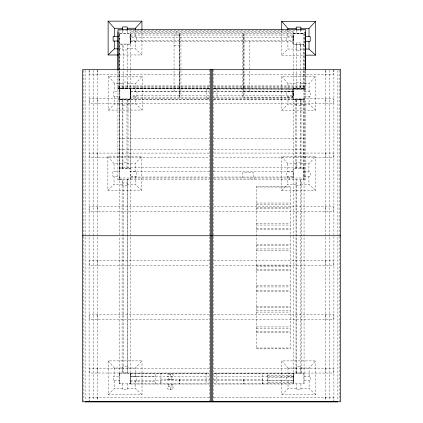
<?xml version="1.0" encoding="UTF-8"?>
<svg xmlns="http://www.w3.org/2000/svg" width="423" height="423" viewBox="0 0 423 423"><rect width="100%" height="100%" fill="white"/><g stroke="black" fill="none" stroke-linecap="round" stroke-linejoin="round"><path stroke-width="0.32" stroke-dasharray="2.12 1.59" d="M117.89 180.209L117.969 70.715M117.885 179.532L119.429 179.532L119.54 31.942M119.587 88.64L119.587 33.327L130.353 33.327L130.353 44.119L119.587 44.119L119.587 33.295M122.11 373.028L122.115 179.532M122.628 168.735L122.628 99.384M127.492 373.028L127.492 179.532M128.01 168.735L128.01 99.384M130.184 373.139L130.184 384.015L209.686 384.015M130.252 44.071L130.252 33.449L292.943 33.449L292.943 44.214L303.968 44.251L303.968 33.486L293.202 33.491L293.202 44.315L303.968 44.315M130.353 33.327L130.353 99.394L209.512 99.394M155.548 384.015L155.548 373.139M160.93 373.25L160.93 384.015L160.93 379.399L209.686 379.399M174.054 91.733L174.054 34.993L179.437 34.993M179.384 88.603L179.426 33.449L179.389 97.116M179.426 97.116L179.426 33.449M180.949 33.449L180.965 97.116M242.405 97.116L242.405 33.449M242.797 177.993L242.797 172.61L253.557 172.616L253.557 177.993M243.902 88.603L243.944 33.449L243.907 97.116M249.332 91.738L249.332 40.407M262.556 384.015L262.556 373.25M267.933 384.01L267.933 373.25M243.939 33.449L243.939 97.253L292.943 97.253L292.943 88.798L303.709 88.798L303.709 44.214M213.335 91.733L293.202 91.738L293.202 97.121L213.335 97.116M293.287 88.64L293.287 33.327L304.047 33.327L304.047 88.64L213.467 88.629M295.645 168.724L295.645 99.379M296.015 373.028L296.021 179.532M301.023 168.724L301.028 99.379M301.398 373.028L301.403 179.532M303.984 180.362L304.1 32.095L305.633 32.095M209.131 87.429L117.959 87.228L117.959 88.761L209.612 88.967M119.487 168.772L119.503 88.761L117.954 88.761L117.959 87.228M303.915 88.148L303.91 89.179L213.573 88.73M292.943 42.845L293.255 36.029M135.741 91.564L135.741 83.357L142.281 76.251L108.457 76.251L108.457 110.075L142.281 110.075L142.281 76.251M135.159 171.823L135.159 163.616L141.7 156.51L107.876 156.51L107.876 190.334L141.7 190.334L141.7 156.51M309.091 91.696L309.091 83.484L315.632 76.378L281.808 76.378L281.808 110.202L315.632 110.202L315.632 76.378M308.927 171.928L308.927 163.717L315.473 156.61L281.649 156.61L281.649 190.435L315.473 190.435L315.473 156.61M135.476 376.2L135.476 367.994L142.017 360.888L108.193 360.888L108.193 394.712L142.017 394.712L142.017 360.888M309.113 376.221L309.113 368.015L315.658 360.909L281.834 360.909L281.834 394.733L315.658 394.733L315.658 360.909M108.457 110.075L114.633 103.958L122.945 103.958M107.876 190.334L114.051 184.211L122.363 184.211M281.734 30.445L281.734 55.164L287.91 49.047L296.222 49.047M281.808 110.202L287.984 104.084L296.296 104.084M281.649 190.435L287.825 184.317L296.137 184.317M108.193 394.712L114.369 388.589L122.681 388.589M281.834 394.733L288.01 388.615L296.322 388.615M169.681 374.032L167.291 374.804L167.291 376.338L168.83 376.724L173.441 376.338L173.441 374.804C172.404 373.673 167.661 374.339 171.051 374.032M171.098 389.393L173.488 388.626L173.488 387.087L168.877 386.707L167.339 387.087L167.339 388.626C168.37 389.757 173.113 389.086 169.729 389.393M168.83 379.029L167.291 379.415L173.441 379.415L168.83 379.029L168.83 376.724M167.339 384.015L171.95 384.396L173.488 384.015M304.1 32.169L305.633 32.174M118.657 30.271L121.301 30.271M121.961 30.271L304.28 30.271M119.587 33.359L130.353 33.359M293.287 33.359L304.047 33.359M293.202 33.549L303.968 33.549M130.221 35.024L293.123 35.024L293.123 40.407L130.221 40.402M130.353 36.463L136.629 36.463L136.629 41.073L130.353 41.073M293.202 36.627L286.752 36.627L286.752 41.237M293.202 37.203L130.295 37.203L130.295 41.237L293.202 41.237M130.353 44.061L119.487 44.071L119.487 88.656L209.512 88.629M174.054 45.758L179.437 45.758M118.773 48.857L122.607 48.857M127.223 48.857L135.402 48.857L141.943 54.974L141.943 30.255M300.832 49.047L304.613 49.047M127.223 49.999L122.607 49.999L122.607 44.061M119.18 54.974L141.943 54.974M281.734 55.164L304.502 55.164M209.195 74.311L89.306 74.311L89.306 70.355M213.805 74.311L333.694 74.311L333.694 69.695M296.296 82.152L300.906 82.152L300.906 88.529L304.042 88.529L304.063 383.899M108.457 76.251L114.633 83.357L122.945 83.357M127.556 83.357L135.741 83.357M281.808 76.378L287.984 83.484L296.296 83.484M300.906 83.484L309.091 83.484M117.996 85.922L209.158 85.922M213.779 85.922L305.602 85.922M209.158 86.694L117.996 86.694L117.996 70.837M213.779 86.694L305.602 86.694L305.602 70.837L305.522 179.685L303.978 179.685M209.422 88.148L206.26 88.148L206.26 98.908L209.422 98.908M213.858 88.148L217.02 88.148L217.02 98.908M209.131 88.761L119.418 88.719L119.418 235.981M213.747 88.761L304.063 88.719M130.691 91.564L209.174 91.564M213.795 91.564L293.599 91.564L293.599 95.598L213.795 95.598M293.276 91.664L286.826 91.664L286.826 96.275L293.276 96.275M130.252 91.738L209.417 91.738M304.042 91.696L310.318 91.696L310.318 96.307L304.042 96.307M243.939 91.876L292.753 91.876L292.753 97.253M209.174 95.598L130.691 95.598L130.691 88.402L127.556 88.402L127.556 82.025L122.945 82.025L122.945 88.402L119.926 88.402L119.926 91.537L113.475 91.537L113.475 96.148L119.926 96.148L119.926 99.162L122.945 99.162L122.94 168.655L130.104 168.655L130.104 171.823L136.386 171.823L136.386 176.433L130.104 176.433L130.104 179.421L126.974 179.421L126.974 185.359L122.363 185.359L122.363 179.421L119.344 179.421L119.344 176.402L112.893 176.402L112.893 171.791L119.344 171.791L119.344 168.655L122.363 168.655L122.363 162.284L126.974 162.284M209.417 97.121L130.252 97.116L130.252 88.656L130.252 168.772L119.423 168.772M209.195 98.802L89.306 98.802L89.306 103.418L209.195 103.418M213.805 98.855L333.694 98.855L333.694 103.466L213.805 103.466M122.94 99.188L126.974 99.188L126.974 168.655M293.276 99.289L296.296 99.289L296.296 105.232L300.906 105.232L300.906 99.289L304.042 99.289M119.487 99.421L117.948 99.416L130.252 99.421M213.467 99.394L304.047 99.379M130.263 99.527L119.503 99.527L209.131 99.527M293.303 99.479L304.063 99.479M213.747 99.527L305.58 99.574L304.047 99.574M127.556 103.958L135.741 103.958L142.281 110.075M300.906 104.084L309.091 104.084L315.632 110.202M122.945 105.105L127.556 105.105L127.556 99.162L130.691 99.162L130.691 96.18L136.967 96.18L136.967 91.564M119.487 138.686L209.131 138.686M213.747 138.686L304.047 138.686M119.487 149.446L209.131 149.446M213.747 149.446L304.047 149.446M209.195 153.078L89.306 153.078L89.306 157.689L209.195 157.689M213.805 153.052L333.694 153.052L333.694 157.668L213.805 157.668M300.748 162.384L296.137 162.384L296.137 168.761M107.876 156.51L114.051 163.616L122.363 163.616M126.974 163.616L135.159 163.616M281.649 156.61L287.825 163.717L296.137 163.717M300.748 163.717L308.927 163.717M119.418 167.228L209.105 167.233M213.721 167.233L304.063 167.233L304.063 177.993L213.314 177.993M304.047 168.761L293.086 168.761L293.139 179.532M209.353 171.653L130.189 171.653L130.189 177.036L209.353 177.036M213.314 171.653L293.139 171.659L293.139 177.036L213.314 177.036M293.118 171.897L286.667 171.897L286.667 176.507L293.118 176.507M303.878 171.928L310.154 171.928L310.154 176.539L303.878 176.539M119.418 177.993L209.353 177.993M119.423 179.532L209.316 179.532M213.938 179.532L303.878 179.521L303.899 99.379M126.974 184.211L135.159 184.211L141.7 190.334M300.748 184.317L308.927 184.317L315.473 190.435M296.137 185.464L300.748 185.464L300.748 179.521M256.401 187.051L290.226 187.051M256.401 203.024L290.226 203.024M256.401 204.277L290.226 204.277M209.195 206.81L89.306 206.81L89.306 211.426L209.195 211.426M213.805 206.815L333.694 206.815L333.694 211.426L213.805 211.426M256.401 207.534L290.226 207.534M256.401 208.793L290.226 208.793M256.401 223.793L290.226 223.793M256.401 225.052L290.226 225.052M256.401 228.309L290.226 228.309M256.401 229.562L290.226 229.562M256.401 244.425L290.226 244.425M256.401 245.684L290.226 245.684M256.401 248.941L290.226 248.941M256.401 250.194L290.226 250.194M209.195 260.79L89.306 260.79L89.306 265.401L209.195 265.401M213.805 260.806L333.694 260.806L333.694 265.422L213.805 265.422M256.401 265.057L290.226 265.057M256.401 266.31L290.226 266.31M256.401 269.567L290.226 269.567M256.401 270.826L290.226 270.826M256.401 285.684L290.226 285.684M256.401 286.942L290.226 286.942M256.401 290.199L290.226 290.199M256.401 291.452L290.226 291.452M256.401 306.315L290.226 306.315M256.401 307.574L290.226 307.574M256.401 310.831L290.226 310.831M256.401 312.084L290.226 312.084M213.805 314.617L333.694 314.617L333.694 319.228L213.805 319.228M209.195 314.707L89.306 314.707L89.306 319.317L209.195 319.317M256.401 326.947L290.226 326.947M256.401 328.2L290.226 328.2M256.401 331.458L290.226 331.458M256.401 332.716L290.226 332.716M256.401 348.013L290.226 348.013M127.291 366.662L122.681 366.662L122.681 373.033M108.193 360.888L114.369 367.994L122.681 367.994M127.291 367.994L135.476 367.994M281.834 360.909L288.01 368.015L296.322 368.015M300.933 368.015L309.113 368.015M209.195 368.407L89.306 368.407L89.306 373.023L209.195 373.023M213.805 368.444L333.694 368.444L333.694 373.06L213.805 373.06M127.291 372.922L123.257 372.922L123.257 179.5M119.418 373.139L209.258 373.139M213.689 373.139L304.063 373.139M130.184 373.25L209.105 373.255M213.721 373.25L293.303 373.25L293.303 384.015L213.467 384.015M170.332 375.746L170.332 374.207M293.303 376.195L286.852 376.195L286.852 380.806M304.063 376.221L310.339 376.221L310.339 380.837L304.063 380.837M130.184 376.37L155.548 376.407M209.57 376.777L130.427 376.777L130.427 383.798L127.291 383.798L127.291 389.736L122.681 389.736L122.681 383.798L119.661 383.798L119.661 380.779L113.211 380.779L113.211 376.169L119.661 376.169L119.661 373.033M213.53 376.777L293.335 376.777M267.764 377.163L293.134 377.163M213.467 379.399L262.397 379.399L262.397 384.015M130.427 380.811L209.57 380.811M213.53 380.811L293.335 380.811M267.764 380.859L293.134 380.859M130.184 381.752L155.548 381.789M209.258 383.899L119.418 383.899L119.418 236.642M213.689 383.899L304.063 383.82M127.291 388.589L135.476 388.589L142.017 394.712M300.933 388.615L309.113 388.615L315.658 394.733M209.195 397.239L89.306 397.239L89.306 401.85M213.805 397.239L333.694 397.239L333.694 400.533M213.758 87.439L305.591 87.646L305.586 89.184L213.573 88.978M117.959 88.46L119.492 88.465M304.052 88.613L305.591 88.619M304.047 88.915L305.591 88.92M117.959 88.259L209.612 88.714M129.94 35.892L130.252 42.702M339.32 70.355L339.32 235.077M339.32 236.394L339.32 401.12M337.898 70.355L337.898 400.528M333.906 69.695L333.906 400.528M329.443 70.355L329.443 400.528M325.446 70.355L325.446 400.528M325.261 70.355L325.261 74.311M325.261 98.855L325.261 103.466M325.261 153.052L325.261 157.668M325.261 206.815L325.261 211.426M325.261 260.806L325.261 265.422M325.261 314.617L325.261 319.228M325.261 368.444L325.261 373.06M325.261 397.239L325.261 401.85M309.113 380.837L309.113 388.615M309.091 96.307L309.091 104.084M308.927 176.539L308.927 184.317M303.894 373.139L303.894 383.899M300.933 373.06L300.933 366.683L296.322 366.683L296.322 373.06M300.933 383.82L300.933 389.763L296.322 389.763L296.322 383.82M300.832 29.71L300.832 33.491M300.832 44.251L300.832 50.194L296.222 50.194L296.222 44.251M300.748 168.761L300.748 99.289L296.713 99.289L296.713 168.761M300.171 179.521L300.171 372.949L296.137 372.949L296.137 179.521M296.296 88.529L296.296 42.929L300.33 42.929L300.33 88.529L293.276 88.529L293.303 235.981M296.222 30.303L296.222 33.491M293.303 236.642L293.303 383.899M293.202 91.738L293.202 99.379M293.134 373.139L293.134 383.899M292.943 88.798L292.943 97.253M289.649 177.993L289.649 179.532M287.984 83.484L287.984 91.664M287.984 96.275L287.984 104.084M288.01 368.015L288.01 376.195M288.01 380.806L288.01 388.615M287.91 29.705L287.91 36.627M287.91 41.237L287.91 49.047M287.825 163.717L287.825 171.897M287.825 176.507L287.825 184.317M254.657 177.993L254.657 179.532M250.865 177.993L250.865 179.532M243.949 379.399L243.949 384.015M243.775 379.399L243.775 384.015M216.851 373.139L216.851 383.899M213.805 69.695L213.805 401.85M209.195 69.695L209.195 401.85M206.091 373.139L206.091 383.899M179.378 379.399L179.378 384.015M179.241 91.733L179.241 97.116M179.204 379.399L179.204 384.015M176.687 31.344L176.687 32.883M171.902 376.724L171.902 379.029M171.95 384.396L171.95 386.707M170.448 389.223L170.448 387.685L170.379 389.223M168.877 384.396L168.877 386.707M136.703 380.811L136.703 376.2L130.427 376.2L130.427 373.033M135.741 96.18L135.741 103.958M135.476 380.811L135.476 388.589M135.402 30.149L135.402 36.463M135.402 41.073L135.402 48.857M135.159 176.433L135.159 184.211M130.432 91.733L130.432 97.116M130.184 88.719L130.184 383.899M127.291 179.5L127.291 373.033M127.223 30.747L127.223 33.295M127.223 44.061L127.175 88.402L123.141 88.402L123.141 44.061M122.607 30.747L122.607 33.295M119.577 373.139L119.577 383.899M114.633 83.357L114.633 91.537M114.633 96.148L114.633 103.958M114.369 367.994L114.369 376.169M114.369 380.779L114.369 388.589M114.051 163.616L114.051 171.791M114.051 176.402L114.051 184.211M97.739 69.695L97.739 74.311M97.739 98.802L97.739 103.418M97.739 153.078L97.739 157.689M97.739 206.81L97.739 211.426M97.739 260.79L97.739 265.401M97.739 314.707L97.739 319.317M97.739 368.407L97.739 373.023M97.739 397.239L97.739 400.533M97.554 70.355L97.554 400.528M93.557 70.355L93.557 400.528M89.094 70.355L89.094 401.85M85.102 70.355L85.102 400.528M83.68 70.355L83.68 235.077M83.68 236.394L83.68 401.12M267.764 375.476L267.764 382.54L293.134 382.545L293.134 375.476L267.764 375.476M293.335 31.344L130.353 31.344L130.353 32.883L293.335 32.883L293.335 31.344M290.226 186.21L256.401 186.21L256.401 348.853L290.226 348.853L290.226 186.21"/><path stroke-width="0.63" d="M117.975 70.059L118.001 31.942M305.602 70.213L305.633 32.095M135.402 29.52L135.402 28.256L141.943 21.15L108.119 21.15L108.119 54.974L118.53 54.974M309.017 36.653L309.017 28.447L315.558 21.34L281.734 21.34L281.734 29.795M108.119 54.974L114.295 48.857L118.133 48.857M108.119 21.15L114.295 28.256L122.607 28.256M127.223 28.256L135.402 28.256M281.734 21.34L287.91 28.447L296.222 28.447M300.832 28.447L309.017 28.447M118.414 36.431L113.137 36.431L113.137 41.047L118.414 41.047M305.85 36.653L310.244 36.653L310.244 41.269L305.85 41.269M305.871 49.047L309.017 49.047L315.558 55.164L315.558 21.34M305.152 55.164L315.558 55.164M82.527 235.738L340.473 235.738M85.102 401.85L337.898 401.85M309.017 41.269L309.017 49.047M305.602 70.292L305.602 29.504L117.996 29.504L117.996 70.292M300.832 29.71L300.832 27.114L296.222 27.114L296.222 29.71M287.91 28.447L287.91 29.705M212.653 69.695L212.653 401.776M211.5 69.695L211.5 401.776M210.347 69.695L210.347 401.776M141.943 21.15L141.943 29.605M127.223 30.112L127.223 26.924L122.607 26.924L122.607 30.112M114.295 28.256L114.295 36.431M114.295 41.047L114.295 48.857M340.473 69.695L82.527 69.695L82.527 401.776L340.473 401.776L340.473 69.695"/></g></svg>
